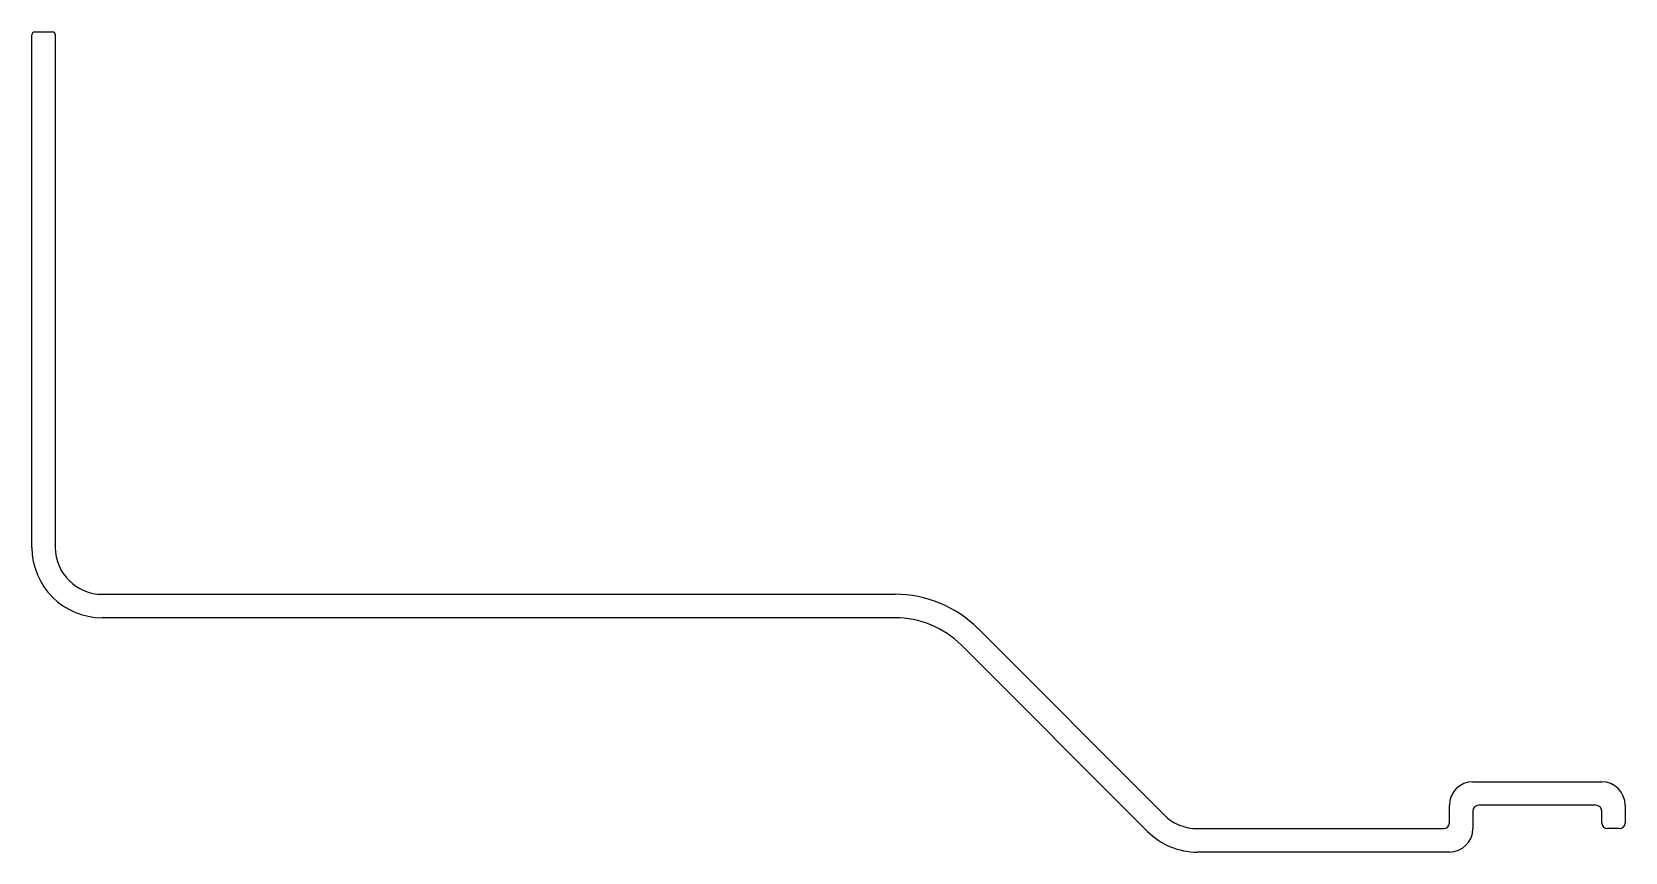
# Model space of a CAD drawing. Extents: x 7 to 143, y 7 to 77.
import ezdxf

# ---------------------------------------------------------------- set-up
doc = ezdxf.new("R2010")
doc.units = 0
doc.layers.get('0').update_dxf_attribs({"linetype": 'CONTINUOUS'})

msp = doc.modelspace()

# ---------------------------------------------------------------- linework, layer by layer
for p, q in [((7.47, 33.42), (7.47, 77.17)), ((7.72, 77.42), (9.22, 77.42)), ((9.47, 77.17), (9.47, 33.42)), ((13.47, 29.42), (81.15, 29.42)), ((81.15, 27.42), (13.47, 27.42)), ((88.23, 26.49), (104.12, 10.59)), ((102.71, 9.17), (86.81, 25.07)), ((130.47, 13.42), (141.47, 13.42)), ((128.47, 9.92), (128.47, 11.42)), ((130.47, 10.92), (130.47, 9.42)), ((140.97, 11.42), (130.97, 11.42)), ((141.47, 9.92), (141.47, 10.92)), ((143.47, 11.42), (143.47, 9.92)), ((106.95, 9.42), (127.97, 9.42)), ((142.97, 9.42), (141.97, 9.42)), ((128.47, 7.42), (106.95, 7.42))]:
    msp.add_line(p, q)
for centre, radius, start, end in [((7.72, 77.17), 0.25, 90, 180), ((9.22, 77.17), 0.25, 0, 90), ((13.47, 33.42), 6, 180, 270), ((13.47, 33.42), 4, 180, 270), ((81.15, 19.42), 10, 45, 90), ((81.15, 19.42), 8, 45, 90), ((130.47, 11.42), 2, 90, 180), ((141.47, 11.42), 2, 0, 90), ((130.97, 10.92), 0.5, 90, 180), ((140.97, 10.92), 0.5, 0, 90), ((106.95, 13.42), 4, 225, 270), ((127.97, 9.92), 0.5, 270, 0), ((141.97, 9.92), 0.5, 180, 270), ((142.97, 9.92), 0.5, 270, 0), ((106.95, 13.42), 6, 225, 270), ((128.47, 9.42), 2, 270, 0)]:
    msp.add_arc(centre, radius, start, end)

doc.saveas('drawing.dxf')
